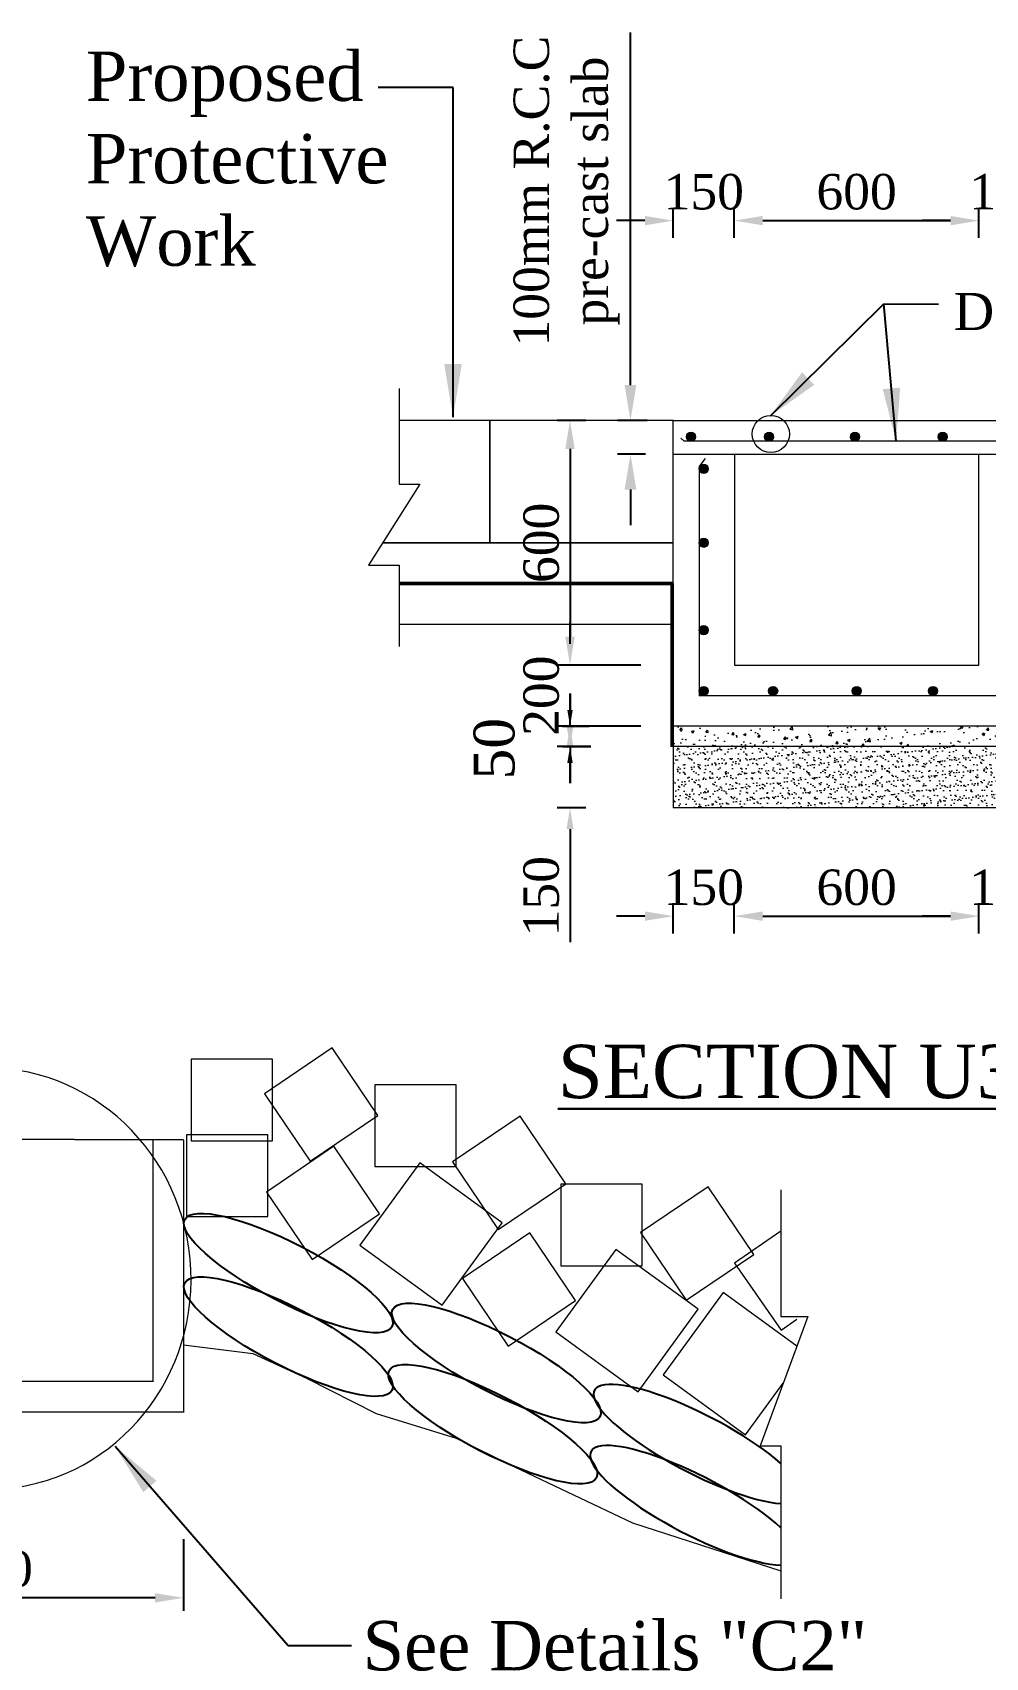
# Model space of a CAD drawing. Header units: metres. Extents: x -1354 to 3686, y -9962 to -7697.
# Drawn here: x 1533.23 to 1560.12, y -8998.75 to -8952.9 of the extents above; entities that cross this region are included whole.
import ezdxf

# ---------------------------------------------------------------- set-up
doc = ezdxf.new("R2010")
doc.units = ezdxf.units.M
doc.layers.add('Blocks', color=11, linetype='Continuous', lineweight=9)
doc.styles.get("Standard").update_dxf_attribs({"font": 'times.ttf'})
doc.dimstyles.get("Standard").update_dxf_attribs({"dimtxt": 0.5, "dimasz": 0.4075, "dimexe": 0.364, "dimexo": 0.219, "dimgap": 0.09, "dimtad": 0, "dimdec": 0, "dimlfac": 1000, "dimzin": 0, "dimdsep": 46, "dimtxsty": 'Standard', "dimcen": 0.09, "dimadec": 0, "dimazin": 0, "dimtfac": 1, "dimtdec": 0, "dimtofl": 0, "dimtmove": 0, "dimatfit": 3, "dimfxl": 1, "dimtolj": 1, "dimtzin": 0, "dimarcsym": 0})
pattern_1 = [(50, (1562.816, -9292.0952), (0.7332933, -0.0641548), [0.0766762, -0.8434387]), (355, (1562.816, -9292.0952), (-0.1418524, 0.769003), [0.061341, -0.674751]), (100.451, (1562.8771, -9292.10055), (0.5914436, 0.7048447), [0.0651647, -0.7168122]), (46.1842, (1562.816, -9291.8907), (1.0910931, -0.1692204), [0.1150144, -1.265158]), (96.6356, (1562.9069, -9291.9048), (0.955552, 0.995888), [0.097747, -1.0752184]), (351.184, (1562.816, -9291.8907), (0.9555535, 0.995886), [0.0920115, -1.0121265]), (21, (1562.91825, -9291.94185), (0.6102499, -0.4116187), [0.0766762, -0.8434387]), (326, (1562.91825, -9291.94185), (0.2487532, 0.7413566), [0.061341, -0.674751]), (71.4514, (1562.9691, -9291.97615), (0.8590014, 0.3297395), [0.0651647, -0.7168122]), (37.5, (1562.81602, -9292.0952), (0.01243163, 0.34033403), [0, -0.6665722, 0, -0.6849745, 0, -0.6773069]), (7.5, (1562.81602, -9292.0952), (0.26894914, 0.4032268), [0, -0.3905377, 0, -0.65123695, 0, -0.25814338]), (327.5, (1562.58804, -9292.0952), (0.54575215, -0.0230582), [0, -0.2555875, 0, -0.797433, 0, -1.05813225]), (317.5, (1562.4858, -9292.0952), (0.59621996, 0.1023416), [0, -0.33226375, 0, -0.5295773, 0, -0.75142725])]
pattern_2 = [(37.5, (1562.81602, -9292.0952), (-0.00920018, 0.28141261), [0, -0.221996, 0, -0.248285, 0, -0.23733125]), (7.5, (1562.81602, -9292.0952), (0.2584759, 0.41217443), [0, -0.119761, 0, -0.2000885, 0, -0.07667625]), (327.5, (1562.63638, -9292.0952), (0.45482061, 0.00082638), [0, -0.073025, 0, -0.26289, 0, -0.3432175]), (317.5, (1562.63638, -9292.0952), (0.43904496, 0.12818436), [0, -0.0365125, 0, -0.172339, 0, -0.1971675])]

# ---------------------------------------------------------------- blocks, each defined once
blk = doc.blocks.new('*D216')
at = {"layer": 'Blocks', "color": 0, "lineweight": -2, "ltscale": 0.5}
for p, q in [((1551.306, -8958.693), (1551.306, -8957.843)), ((1553.031, -8958.693), (1553.031, -8957.843)), ((1550.506, -8958.207), (1549.706, -8958.207)), ((1553.831, -8958.207), (1554.631, -8958.207))]:
    blk.add_line(p, q, dxfattribs=at)
at = {"layer": 'Blocks', "color": 0, "lineweight": -3, "ltscale": 0.5}
for points in [[(1550.506, -8958.073), (1550.506, -8958.34), (1551.306, -8958.207)], [(1553.831, -8958.073), (1553.831, -8958.34), (1553.031, -8958.207)]]:
    blk.add_solid(points, dxfattribs=at)
at = {"layer": 'Defpoints', "color": 0, "lineweight": -3, "ltscale": 0.5}
for p in [(1553.031, -8958.207), (1551.306, -8958.912), (1553.031, -8958.912)]:
    blk.add_point(p, dxfattribs=at)
at = {"layer": 'Blocks', "color": 0, "lineweight": 30, "ltscale": 0.5, "insert": (1552.169, -8957.398), "char_height": 1, "attachment_point": 5}
blk.add_mtext('\\A1;150', dxfattribs=at)
blk = doc.blocks.new('*D217')
at = {"layer": 'Blocks', "color": 0, "lineweight": -2, "ltscale": 0.5}
for p, q in [((1559.931, -8958.693), (1559.931, -8957.843)), ((1561.656, -8958.693), (1561.656, -8957.843)), ((1559.131, -8958.207), (1558.331, -8958.207)), ((1562.456, -8958.207), (1563.256, -8958.207))]:
    blk.add_line(p, q, dxfattribs=at)
at = {"layer": 'Blocks', "color": 0, "lineweight": -3, "ltscale": 0.5}
for points in [[(1559.131, -8958.073), (1559.131, -8958.34), (1559.931, -8958.207)], [(1562.456, -8958.073), (1562.456, -8958.34), (1561.656, -8958.207)]]:
    blk.add_solid(points, dxfattribs=at)
at = {"layer": 'Defpoints', "color": 0, "lineweight": -3, "ltscale": 0.5}
for p in [(1561.656, -8958.207), (1559.931, -8958.912), (1561.656, -8958.912)]:
    blk.add_point(p, dxfattribs=at)
at = {"layer": 'Blocks', "color": 0, "lineweight": 30, "ltscale": 0.5, "insert": (1560.794, -8957.398), "char_height": 1, "attachment_point": 5}
blk.add_mtext('\\A1;150', dxfattribs=at)
blk = doc.blocks.new('*D218')
at = {"layer": 'Blocks', "color": 0, "lineweight": -2, "ltscale": 0.5}
for p, q in [((1553.031, -8958.693), (1553.031, -8957.843)), ((1559.931, -8958.693), (1559.931, -8957.843)), ((1553.831, -8958.207), (1559.131, -8958.207))]:
    blk.add_line(p, q, dxfattribs=at)
at = {"layer": 'Blocks', "color": 0, "lineweight": -3, "ltscale": 0.5}
for points in [[(1553.831, -8958.073), (1553.831, -8958.34), (1553.031, -8958.207)], [(1559.131, -8958.073), (1559.131, -8958.34), (1559.931, -8958.207)]]:
    blk.add_solid(points, dxfattribs=at)
at = {"layer": 'Defpoints', "color": 0, "lineweight": -3, "ltscale": 0.5}
for p in [(1559.931, -8958.207), (1553.031, -8958.912), (1559.931, -8958.912)]:
    blk.add_point(p, dxfattribs=at)
at = {"layer": 'Blocks', "color": 0, "lineweight": 30, "ltscale": 0.5, "insert": (1556.481, -8957.398), "char_height": 1, "attachment_point": 5}
blk.add_mtext('\\A1;600', dxfattribs=at)
blk = doc.blocks.new('*D219')
at = {"layer": 'Blocks', "color": 0, "lineweight": -2, "ltscale": 0.5}
for p, q in [((1548.843, -8963.848), (1548.031, -8963.848)), ((1548.395, -8964.648), (1548.395, -8969.948)), ((1548.843, -8970.748), (1548.031, -8970.748))]:
    blk.add_line(p, q, dxfattribs=at)
at = {"layer": 'Blocks', "color": 0, "lineweight": -3, "ltscale": 0.5}
for points in [[(1548.261, -8964.648), (1548.528, -8964.648), (1548.395, -8963.848)], [(1548.261, -8969.948), (1548.528, -8969.948), (1548.395, -8970.748)]]:
    blk.add_solid(points, dxfattribs=at)
at = {"layer": 'Defpoints', "color": 0, "lineweight": -3, "ltscale": 0.5}
for p in [(1549.062, -8963.848), (1548.395, -8970.748), (1549.062, -8970.748)]:
    blk.add_point(p, dxfattribs=at)
at = {"layer": 'Blocks', "color": 0, "lineweight": 30, "ltscale": 0.5, "insert": (1547.586, -8967.298), "char_height": 1, "attachment_point": 5, "rotation": 90}
blk.add_mtext('\\A1;600', dxfattribs=at)
blk = doc.blocks.new('*D220')
at = {"layer": 'Blocks', "color": 0, "lineweight": -2, "ltscale": 0.5}
for p, q in [((1548.395, -8970.148), (1548.395, -8969.548)), ((1550.393, -8970.748), (1548.031, -8970.748)), ((1550.393, -8972.473), (1548.031, -8972.473)), ((1548.395, -8973.073), (1548.395, -8973.673))]:
    blk.add_line(p, q, dxfattribs=at)
at = {"layer": 'Blocks', "color": 0, "lineweight": -3, "ltscale": 0.5}
for points in [[(1548.295, -8970.148), (1548.495, -8970.148), (1548.395, -8970.748)], [(1548.295, -8973.073), (1548.495, -8973.073), (1548.395, -8972.473)]]:
    blk.add_solid(points, dxfattribs=at)
at = {"layer": 'Defpoints', "color": 0, "lineweight": -3, "ltscale": 0.5}
for p in [(1550.612, -8970.748), (1548.395, -8972.473), (1550.612, -8972.473)]:
    blk.add_point(p, dxfattribs=at)
at = {"layer": 'Blocks', "color": 0, "lineweight": 30, "ltscale": 0.5, "insert": (1547.586, -8971.611), "char_height": 1, "attachment_point": 5, "rotation": 90}
blk.add_mtext('\\A1;200', dxfattribs=at)
blk = doc.blocks.new('*D221')
at = {"layer": 'Blocks', "color": 0, "lineweight": -2, "ltscale": 0.5}
for p, q in [((1551.306, -8978.318), (1551.306, -8977.468)), ((1553.031, -8978.318), (1553.031, -8977.468)), ((1550.506, -8977.832), (1549.706, -8977.832)), ((1553.831, -8977.832), (1554.631, -8977.832))]:
    blk.add_line(p, q, dxfattribs=at)
at = {"layer": 'Blocks', "color": 0, "lineweight": -3, "ltscale": 0.5}
for points in [[(1550.506, -8977.698), (1550.506, -8977.965), (1551.306, -8977.832)], [(1553.831, -8977.698), (1553.831, -8977.965), (1553.031, -8977.832)]]:
    blk.add_solid(points, dxfattribs=at)
at = {"layer": 'Defpoints', "color": 0, "lineweight": -3, "ltscale": 0.5}
for p in [(1553.031, -8977.832), (1551.306, -8978.537), (1553.031, -8978.537)]:
    blk.add_point(p, dxfattribs=at)
at = {"layer": 'Blocks', "color": 0, "lineweight": 30, "ltscale": 0.5, "insert": (1552.169, -8977.023), "char_height": 1, "attachment_point": 5}
blk.add_mtext('\\A1;150', dxfattribs=at)
blk = doc.blocks.new('*D222')
at = {"layer": 'Blocks', "color": 0, "lineweight": -2, "ltscale": 0.5}
for p, q in [((1559.931, -8978.318), (1559.931, -8977.468)), ((1561.656, -8978.318), (1561.656, -8977.468)), ((1559.131, -8977.832), (1558.331, -8977.832)), ((1562.456, -8977.832), (1563.256, -8977.832))]:
    blk.add_line(p, q, dxfattribs=at)
at = {"layer": 'Blocks', "color": 0, "lineweight": -3, "ltscale": 0.5}
for points in [[(1559.131, -8977.698), (1559.131, -8977.965), (1559.931, -8977.832)], [(1562.456, -8977.698), (1562.456, -8977.965), (1561.656, -8977.832)]]:
    blk.add_solid(points, dxfattribs=at)
at = {"layer": 'Defpoints', "color": 0, "lineweight": -3, "ltscale": 0.5}
for p in [(1561.656, -8977.832), (1559.931, -8978.537), (1561.656, -8978.537)]:
    blk.add_point(p, dxfattribs=at)
at = {"layer": 'Blocks', "color": 0, "lineweight": 30, "ltscale": 0.5, "insert": (1560.794, -8977.023), "char_height": 1, "attachment_point": 5}
blk.add_mtext('\\A1;150', dxfattribs=at)
blk = doc.blocks.new('*D223')
at = {"layer": 'Blocks', "color": 0, "lineweight": -2, "ltscale": 0.5}
for p, q in [((1553.031, -8978.318), (1553.031, -8977.468)), ((1559.931, -8978.318), (1559.931, -8977.468)), ((1553.831, -8977.832), (1559.131, -8977.832))]:
    blk.add_line(p, q, dxfattribs=at)
at = {"layer": 'Blocks', "color": 0, "lineweight": -3, "ltscale": 0.5}
for points in [[(1553.831, -8977.698), (1553.831, -8977.965), (1553.031, -8977.832)], [(1559.131, -8977.698), (1559.131, -8977.965), (1559.931, -8977.832)]]:
    blk.add_solid(points, dxfattribs=at)
at = {"layer": 'Defpoints', "color": 0, "lineweight": -3, "ltscale": 0.5}
for p in [(1559.931, -8977.832), (1553.031, -8978.537), (1559.931, -8978.537)]:
    blk.add_point(p, dxfattribs=at)
at = {"layer": 'Blocks', "color": 0, "lineweight": 30, "ltscale": 0.5, "insert": (1556.481, -8977.023), "char_height": 1, "attachment_point": 5}
blk.add_mtext('\\A1;600', dxfattribs=at)
blk = doc.blocks.new('*D224')
at = {"layer": 'Blocks', "color": 0, "lineweight": -2, "ltscale": 0.5}
for p, q in [((1548.395, -8972.448), (1548.395, -8971.848)), ((1548.843, -8973.048), (1548.031, -8973.048)), ((1548.843, -8974.773), (1548.031, -8974.773)), ((1548.395, -8975.373), (1548.395, -8978.562))]:
    blk.add_line(p, q, dxfattribs=at)
at = {"layer": 'Blocks', "color": 0, "lineweight": -3, "ltscale": 0.5}
for points in [[(1548.295, -8972.448), (1548.495, -8972.448), (1548.395, -8973.048)], [(1548.295, -8975.373), (1548.495, -8975.373), (1548.395, -8974.773)]]:
    blk.add_solid(points, dxfattribs=at)
at = {"layer": 'Defpoints', "color": 0, "lineweight": -3, "ltscale": 0.5}
for p in [(1549.062, -8973.048), (1548.395, -8974.773), (1549.062, -8974.773)]:
    blk.add_point(p, dxfattribs=at)
at = {"layer": 'Blocks', "color": 0, "lineweight": 30, "ltscale": 0.5, "insert": (1547.586, -8977.268), "char_height": 1, "attachment_point": 5, "rotation": 90}
blk.add_mtext('\\A1;150', dxfattribs=at)
blk = doc.blocks.new('*D225')
at = {"layer": 'Blocks', "color": 0, "lineweight": -2, "ltscale": 0.5}
for p, q in [((1550.1, -8962.848), (1550.1, -8952.898)), ((1550.57, -8963.848), (1549.736, -8963.848)), ((1550.522, -8964.797), (1549.736, -8964.797)), ((1550.1, -8965.797), (1550.1, -8966.797))]:
    blk.add_line(p, q, dxfattribs=at)
at = {"layer": 'Blocks', "color": 0, "lineweight": -3, "ltscale": 0.5}
for points in [[(1549.934, -8962.848), (1550.267, -8962.848), (1550.1, -8963.848)], [(1549.934, -8965.797), (1550.267, -8965.797), (1550.1, -8964.797)]]:
    blk.add_solid(points, dxfattribs=at)
at = {"layer": 'Defpoints', "color": 0, "lineweight": -3, "ltscale": 0.5}
for p in [(1550.1, -8963.848), (1550.789, -8963.848), (1550.741, -8964.797)]:
    blk.add_point(p, dxfattribs=at)
at = {"layer": 'Blocks', "color": 0, "lineweight": 30, "ltscale": 0.5, "insert": (1548.296, -8957.373), "char_height": 1, "attachment_point": 5, "rotation": 90}
blk.add_mtext('\\A1;100mm R.C.C \\Ppre-cast slab', dxfattribs=at)
blk = doc.blocks.new('*D239')
at = {"layer": 'Blocks', "color": 0, "lineweight": -2, "ltscale": 0.5}
for p, q in [((1537.488, -8995.412), (1537.488, -8997.43)), ((1528.878, -8995.823), (1528.878, -8997.43)), ((1536.688, -8997.066), (1529.678, -8997.066))]:
    blk.add_line(p, q, dxfattribs=at)
at = {"layer": 'Blocks', "color": 0, "lineweight": -3, "ltscale": 0.5}
for points in [[(1529.678, -8996.933), (1529.678, -8997.199), (1528.878, -8997.066)], [(1536.688, -8996.933), (1536.688, -8997.199), (1537.488, -8997.066)]]:
    blk.add_solid(points, dxfattribs=at)
at = {"layer": 'Defpoints', "color": 0, "lineweight": -3, "ltscale": 0.5}
for p in [(1537.488, -8995.193), (1528.878, -8995.604), (1528.878, -8997.066)]:
    blk.add_point(p, dxfattribs=at)
at = {"layer": 'Blocks', "color": 0, "lineweight": 30, "ltscale": 0.5, "insert": (1531.727, -8996.257), "char_height": 1, "attachment_point": 5}
blk.add_mtext('\\A1;1550', dxfattribs=at)
blk = doc.blocks.new('*D343')
at = {"layer": 'Blocks', "color": 0, "lineweight": -2, "ltscale": 0.5}
for p, q in [((1551.306, -8958.693), (1551.306, -8957.843)), ((1553.031, -8958.693), (1553.031, -8957.843)), ((1550.506, -8958.207), (1549.706, -8958.207)), ((1553.831, -8958.207), (1554.631, -8958.207))]:
    blk.add_line(p, q, dxfattribs=at)
at = {"layer": 'Blocks', "color": 0, "lineweight": -3, "ltscale": 0.5}
for points in [[(1550.506, -8958.073), (1550.506, -8958.34), (1551.306, -8958.207)], [(1553.831, -8958.073), (1553.831, -8958.34), (1553.031, -8958.207)]]:
    blk.add_solid(points, dxfattribs=at)
at = {"layer": 'Defpoints', "color": 0, "lineweight": -3, "ltscale": 0.5}
for p in [(1553.031, -8958.207), (1551.306, -8958.912), (1553.031, -8958.912)]:
    blk.add_point(p, dxfattribs=at)
at = {"layer": 'Blocks', "color": 0, "lineweight": 30, "ltscale": 0.5, "insert": (1552.169, -8957.398), "char_height": 1, "attachment_point": 5}
blk.add_mtext('\\A1;150', dxfattribs=at)
blk = doc.blocks.new('*D344')
at = {"layer": 'Blocks', "color": 0, "lineweight": -2, "ltscale": 0.5}
for p, q in [((1559.931, -8958.693), (1559.931, -8957.843)), ((1561.656, -8958.693), (1561.656, -8957.843)), ((1559.131, -8958.207), (1558.331, -8958.207)), ((1562.456, -8958.207), (1563.256, -8958.207))]:
    blk.add_line(p, q, dxfattribs=at)
at = {"layer": 'Blocks', "color": 0, "lineweight": -3, "ltscale": 0.5}
for points in [[(1559.131, -8958.073), (1559.131, -8958.34), (1559.931, -8958.207)], [(1562.456, -8958.073), (1562.456, -8958.34), (1561.656, -8958.207)]]:
    blk.add_solid(points, dxfattribs=at)
at = {"layer": 'Defpoints', "color": 0, "lineweight": -3, "ltscale": 0.5}
for p in [(1561.656, -8958.207), (1559.931, -8958.912), (1561.656, -8958.912)]:
    blk.add_point(p, dxfattribs=at)
at = {"layer": 'Blocks', "color": 0, "lineweight": 30, "ltscale": 0.5, "insert": (1560.794, -8957.398), "char_height": 1, "attachment_point": 5}
blk.add_mtext('\\A1;150', dxfattribs=at)
blk = doc.blocks.new('*D345')
at = {"layer": 'Blocks', "color": 0, "lineweight": -2, "ltscale": 0.5}
for p, q in [((1553.031, -8958.693), (1553.031, -8957.843)), ((1559.931, -8958.693), (1559.931, -8957.843)), ((1553.831, -8958.207), (1559.131, -8958.207))]:
    blk.add_line(p, q, dxfattribs=at)
at = {"layer": 'Blocks', "color": 0, "lineweight": -3, "ltscale": 0.5}
for points in [[(1553.831, -8958.073), (1553.831, -8958.34), (1553.031, -8958.207)], [(1559.131, -8958.073), (1559.131, -8958.34), (1559.931, -8958.207)]]:
    blk.add_solid(points, dxfattribs=at)
at = {"layer": 'Defpoints', "color": 0, "lineweight": -3, "ltscale": 0.5}
for p in [(1559.931, -8958.207), (1553.031, -8958.912), (1559.931, -8958.912)]:
    blk.add_point(p, dxfattribs=at)
at = {"layer": 'Blocks', "color": 0, "lineweight": 30, "ltscale": 0.5, "insert": (1556.481, -8957.398), "char_height": 1, "attachment_point": 5}
blk.add_mtext('\\A1;600', dxfattribs=at)
blk = doc.blocks.new('*D346')
at = {"layer": 'Blocks', "color": 0, "lineweight": -2, "ltscale": 0.5}
for p, q in [((1548.843, -8963.848), (1548.031, -8963.848)), ((1548.395, -8964.648), (1548.395, -8969.948)), ((1548.843, -8970.748), (1548.031, -8970.748))]:
    blk.add_line(p, q, dxfattribs=at)
at = {"layer": 'Blocks', "color": 0, "lineweight": -3, "ltscale": 0.5}
for points in [[(1548.261, -8964.648), (1548.528, -8964.648), (1548.395, -8963.848)], [(1548.261, -8969.948), (1548.528, -8969.948), (1548.395, -8970.748)]]:
    blk.add_solid(points, dxfattribs=at)
at = {"layer": 'Defpoints', "color": 0, "lineweight": -3, "ltscale": 0.5}
for p in [(1549.062, -8963.848), (1548.395, -8970.748), (1549.062, -8970.748)]:
    blk.add_point(p, dxfattribs=at)
at = {"layer": 'Blocks', "color": 0, "lineweight": 30, "ltscale": 0.5, "insert": (1547.586, -8967.298), "char_height": 1, "attachment_point": 5, "rotation": 90}
blk.add_mtext('\\A1;600', dxfattribs=at)
blk = doc.blocks.new('*D347')
at = {"layer": 'Blocks', "color": 0, "lineweight": -2, "ltscale": 0.5}
for p, q in [((1548.395, -8970.148), (1548.395, -8969.548)), ((1550.393, -8970.748), (1548.031, -8970.748)), ((1550.393, -8972.473), (1548.031, -8972.473)), ((1548.395, -8973.073), (1548.395, -8973.673))]:
    blk.add_line(p, q, dxfattribs=at)
at = {"layer": 'Blocks', "color": 0, "lineweight": -3, "ltscale": 0.5}
for points in [[(1548.295, -8970.148), (1548.495, -8970.148), (1548.395, -8970.748)], [(1548.295, -8973.073), (1548.495, -8973.073), (1548.395, -8972.473)]]:
    blk.add_solid(points, dxfattribs=at)
at = {"layer": 'Defpoints', "color": 0, "lineweight": -3, "ltscale": 0.5}
for p in [(1550.612, -8970.748), (1548.395, -8972.473), (1550.612, -8972.473)]:
    blk.add_point(p, dxfattribs=at)
at = {"layer": 'Blocks', "color": 0, "lineweight": 30, "ltscale": 0.5, "insert": (1547.586, -8971.611), "char_height": 1, "attachment_point": 5, "rotation": 90}
blk.add_mtext('\\A1;200', dxfattribs=at)
blk = doc.blocks.new('*D348')
at = {"layer": 'Blocks', "color": 0, "lineweight": -2, "ltscale": 0.5}
for p, q in [((1551.306, -8978.318), (1551.306, -8977.468)), ((1553.031, -8978.318), (1553.031, -8977.468)), ((1550.506, -8977.832), (1549.706, -8977.832)), ((1553.831, -8977.832), (1554.631, -8977.832))]:
    blk.add_line(p, q, dxfattribs=at)
at = {"layer": 'Blocks', "color": 0, "lineweight": -3, "ltscale": 0.5}
for points in [[(1550.506, -8977.698), (1550.506, -8977.965), (1551.306, -8977.832)], [(1553.831, -8977.698), (1553.831, -8977.965), (1553.031, -8977.832)]]:
    blk.add_solid(points, dxfattribs=at)
at = {"layer": 'Defpoints', "color": 0, "lineweight": -3, "ltscale": 0.5}
for p in [(1553.031, -8977.832), (1551.306, -8978.537), (1553.031, -8978.537)]:
    blk.add_point(p, dxfattribs=at)
at = {"layer": 'Blocks', "color": 0, "lineweight": 30, "ltscale": 0.5, "insert": (1552.169, -8977.023), "char_height": 1, "attachment_point": 5}
blk.add_mtext('\\A1;150', dxfattribs=at)
blk = doc.blocks.new('*D349')
at = {"layer": 'Blocks', "color": 0, "lineweight": -2, "ltscale": 0.5}
for p, q in [((1559.931, -8978.318), (1559.931, -8977.468)), ((1561.656, -8978.318), (1561.656, -8977.468)), ((1559.131, -8977.832), (1558.331, -8977.832)), ((1562.456, -8977.832), (1563.256, -8977.832))]:
    blk.add_line(p, q, dxfattribs=at)
at = {"layer": 'Blocks', "color": 0, "lineweight": -3, "ltscale": 0.5}
for points in [[(1559.131, -8977.698), (1559.131, -8977.965), (1559.931, -8977.832)], [(1562.456, -8977.698), (1562.456, -8977.965), (1561.656, -8977.832)]]:
    blk.add_solid(points, dxfattribs=at)
at = {"layer": 'Defpoints', "color": 0, "lineweight": -3, "ltscale": 0.5}
for p in [(1561.656, -8977.832), (1559.931, -8978.537), (1561.656, -8978.537)]:
    blk.add_point(p, dxfattribs=at)
at = {"layer": 'Blocks', "color": 0, "lineweight": 30, "ltscale": 0.5, "insert": (1560.794, -8977.023), "char_height": 1, "attachment_point": 5}
blk.add_mtext('\\A1;150', dxfattribs=at)
blk = doc.blocks.new('*D350')
at = {"layer": 'Blocks', "color": 0, "lineweight": -2, "ltscale": 0.5}
for p, q in [((1553.031, -8978.318), (1553.031, -8977.468)), ((1559.931, -8978.318), (1559.931, -8977.468)), ((1553.831, -8977.832), (1559.131, -8977.832))]:
    blk.add_line(p, q, dxfattribs=at)
at = {"layer": 'Blocks', "color": 0, "lineweight": -3, "ltscale": 0.5}
for points in [[(1553.831, -8977.698), (1553.831, -8977.965), (1553.031, -8977.832)], [(1559.131, -8977.698), (1559.131, -8977.965), (1559.931, -8977.832)]]:
    blk.add_solid(points, dxfattribs=at)
at = {"layer": 'Defpoints', "color": 0, "lineweight": -3, "ltscale": 0.5}
for p in [(1559.931, -8977.832), (1553.031, -8978.537), (1559.931, -8978.537)]:
    blk.add_point(p, dxfattribs=at)
at = {"layer": 'Blocks', "color": 0, "lineweight": 30, "ltscale": 0.5, "insert": (1556.481, -8977.023), "char_height": 1, "attachment_point": 5}
blk.add_mtext('\\A1;600', dxfattribs=at)
blk = doc.blocks.new('*D351')
at = {"layer": 'Blocks', "color": 0, "lineweight": -2, "ltscale": 0.5}
for p, q in [((1548.395, -8972.448), (1548.395, -8971.848)), ((1548.843, -8973.048), (1548.031, -8973.048)), ((1548.843, -8974.773), (1548.031, -8974.773)), ((1548.395, -8975.373), (1548.395, -8978.562))]:
    blk.add_line(p, q, dxfattribs=at)
at = {"layer": 'Blocks', "color": 0, "lineweight": -3, "ltscale": 0.5}
for points in [[(1548.295, -8972.448), (1548.495, -8972.448), (1548.395, -8973.048)], [(1548.295, -8975.373), (1548.495, -8975.373), (1548.395, -8974.773)]]:
    blk.add_solid(points, dxfattribs=at)
at = {"layer": 'Defpoints', "color": 0, "lineweight": -3, "ltscale": 0.5}
for p in [(1549.062, -8973.048), (1548.395, -8974.773), (1549.062, -8974.773)]:
    blk.add_point(p, dxfattribs=at)
at = {"layer": 'Blocks', "color": 0, "lineweight": 30, "ltscale": 0.5, "insert": (1547.586, -8977.268), "char_height": 1, "attachment_point": 5, "rotation": 90}
blk.add_mtext('\\A1;150', dxfattribs=at)
blk = doc.blocks.new('*D352')
at = {"layer": 'Blocks', "color": 0, "lineweight": -2, "ltscale": 0.5}
for p, q in [((1550.1, -8962.848), (1550.1, -8952.898)), ((1550.57, -8963.848), (1549.736, -8963.848)), ((1550.522, -8964.797), (1549.736, -8964.797)), ((1550.1, -8965.797), (1550.1, -8966.797))]:
    blk.add_line(p, q, dxfattribs=at)
at = {"layer": 'Blocks', "color": 0, "lineweight": -3, "ltscale": 0.5}
for points in [[(1549.934, -8962.848), (1550.267, -8962.848), (1550.1, -8963.848)], [(1549.934, -8965.797), (1550.267, -8965.797), (1550.1, -8964.797)]]:
    blk.add_solid(points, dxfattribs=at)
at = {"layer": 'Defpoints', "color": 0, "lineweight": -3, "ltscale": 0.5}
for p in [(1550.1, -8963.848), (1550.789, -8963.848), (1550.741, -8964.797)]:
    blk.add_point(p, dxfattribs=at)
at = {"layer": 'Blocks', "color": 0, "lineweight": 30, "ltscale": 0.5, "insert": (1548.296, -8957.373), "char_height": 1, "attachment_point": 5, "rotation": 90}
blk.add_mtext('\\A1;100mm R.C.C \\Ppre-cast slab', dxfattribs=at)
blk = doc.blocks.new('*D366')
at = {"layer": 'Blocks', "color": 0, "lineweight": -2, "ltscale": 0.5}
for p, q in [((1537.488, -8995.412), (1537.488, -8997.43)), ((1528.878, -8995.823), (1528.878, -8997.43)), ((1536.688, -8997.066), (1529.678, -8997.066))]:
    blk.add_line(p, q, dxfattribs=at)
at = {"layer": 'Blocks', "color": 0, "lineweight": -3, "ltscale": 0.5}
for points in [[(1529.678, -8996.933), (1529.678, -8997.199), (1528.878, -8997.066)], [(1536.688, -8996.933), (1536.688, -8997.199), (1537.488, -8997.066)]]:
    blk.add_solid(points, dxfattribs=at)
at = {"layer": 'Defpoints', "color": 0, "lineweight": -3, "ltscale": 0.5}
for p in [(1537.488, -8995.193), (1528.878, -8995.604), (1528.878, -8997.066)]:
    blk.add_point(p, dxfattribs=at)
at = {"layer": 'Blocks', "color": 0, "lineweight": 30, "ltscale": 0.5, "insert": (1531.727, -8996.257), "char_height": 1, "attachment_point": 5}
blk.add_mtext('\\A1;1550', dxfattribs=at)

msp = doc.modelspace()

# ---------------------------------------------------------------- hatches: boundary and pattern name
at = {"layer": 'Blocks', "lineweight": 13, "ltscale": 0.05}
for points in [[(1551.937301, -8964.305016, 1), (1551.680124, -8964.305016, 1)], [(1551.937301, -8964.305016, 1), (1551.680124, -8964.305016, 1)], [(1554.140923, -8964.305016, 1), (1553.883746, -8964.305016, 1)], [(1554.140923, -8964.305016, 1), (1553.883746, -8964.305016, 1)], [(1556.562232, -8964.305016, 1), (1556.305055, -8964.305016, 1)], [(1556.562232, -8964.305016, 1), (1556.305055, -8964.305016, 1)], [(1559.039143, -8964.305016, 1), (1558.781966, -8964.305016, 1)], [(1559.039143, -8964.305016, 1), (1558.781966, -8964.305016, 1)], [(1552.297415, -8965.209145, 1), (1552.040238, -8965.209145, 1)], [(1552.297415, -8965.209145, 1), (1552.040238, -8965.209145, 1)], [(1552.040238, -8967.296554, 1), (1552.297415, -8967.296554, 1)], [(1552.040238, -8967.296554, 1), (1552.297415, -8967.296554, 1)], [(1552.297415, -8969.762694, 1), (1552.040238, -8969.762694, 1)], [(1552.297415, -8969.762694, 1), (1552.040238, -8969.762694, 1)], [(1552.297415, -8971.476072, 1), (1552.040238, -8971.476072, 1)], [(1552.297415, -8971.476072, 1), (1552.040238, -8971.476072, 1)], [(1554.254151, -8971.476072, 1), (1553.996973, -8971.476072, 1)], [(1554.254151, -8971.476072, 1), (1553.996973, -8971.476072, 1)], [(1556.611415, -8971.476072, 1), (1556.354237, -8971.476072, 1)], [(1556.611415, -8971.476072, 1), (1556.354237, -8971.476072, 1)], [(1558.767004, -8971.476072, 1), (1558.509826, -8971.476072, 1)], [(1558.767004, -8971.476072, 1), (1558.509826, -8971.476072, 1)]]:
    msp.add_hatch(color=0, dxfattribs=at).paths.add_polyline_path(points)
at = {"layer": 'Blocks', "lineweight": 5, "ltscale": 0.05}
h = msp.add_hatch(dxfattribs=at)
h.set_pattern_fill('AR-CONC', color=0, scale=0.004025, style=0)
h.set_pattern_definition(pattern_1)
h.paths.add_polyline_path([(1551.306327, -8973.048068), (1561.656327, -8973.048068), (1561.656327, -8972.473068), (1551.306327, -8972.473068)])
h = msp.add_hatch(dxfattribs=at)
h.set_pattern_fill('AR-CONC', color=0, scale=0.004025, style=0)
h.set_pattern_definition(pattern_1)
h.paths.add_polyline_path([(1551.306327, -8973.048068), (1561.656327, -8973.048068), (1561.656327, -8972.473068), (1551.306327, -8972.473068)])
h = msp.add_hatch(dxfattribs=at)
h.set_pattern_fill('AR-SAND', color=0, scale=0.00575, style=0)
h.set_pattern_definition(pattern_2)
h.paths.add_polyline_path([(1551.306327, -8974.773068), (1561.656327, -8974.773068), (1561.656327, -8973.048068), (1551.306327, -8973.048068)])
h = msp.add_hatch(dxfattribs=at)
h.set_pattern_fill('AR-SAND', color=0, scale=0.00575, style=0)
h.set_pattern_definition(pattern_2)
h.paths.add_polyline_path([(1551.306327, -8974.773068), (1561.656327, -8974.773068), (1561.656327, -8973.048068), (1551.306327, -8973.048068)])

# ---------------------------------------------------------------- linework, layer by layer
at = {"color": 0, "linetype": 'Continuous', "lineweight": -3, "ltscale": 0.5}
for centre in [(1540.44835, -8987.903443), (1540.44835, -8987.903443), (1540.44835, -8989.696589), (1540.44835, -8989.696589), (1546.317006, -8990.439839), (1546.317006, -8990.439839), (1546.217284, -8992.166583), (1546.217284, -8992.166583)]:
    msp.add_ellipse(centre, major_axis=(2.923175, -1.515475), ratio=0.252503121, dxfattribs=at)
for centre, start_param, end_param in [((1552.00907, -8992.727342), 0.787717155, 5.75580055), ((1552.00907, -8992.727342), 0.787717155, 5.75580055), ((1551.909349, -8994.454087), 0.730199393, 5.813318312), ((1551.909349, -8994.454087), 0.730199393, 5.813318312)]:
    msp.add_ellipse(centre, major_axis=(2.923175, -1.515475), ratio=0.252503121, start_param=start_param, end_param=end_param, dxfattribs=at)
at = {"layer": 'Blocks', "color": 0, "lineweight": 13, "ltscale": 0.05}
for p, q in [((1551.306327, -8963.848068), (1543.574222, -8963.848068)), ((1551.306327, -8963.848068), (1543.574222, -8963.848068)), ((1551.306327, -8972.473068), (1551.306327, -8963.848068)), ((1551.306327, -8963.848068), (1553.031327, -8963.848068)), ((1551.306327, -8963.848068), (1561.656327, -8963.848068)), ((1551.306327, -8972.473068), (1551.306327, -8963.848068)), ((1551.306327, -8963.848068), (1553.031327, -8963.848068)), ((1551.306327, -8963.848068), (1561.656327, -8963.848068)), ((1559.931327, -8963.848068), (1561.656327, -8963.848068)), ((1559.931327, -8963.848068), (1561.656327, -8963.848068)), ((1551.617602, -8964.433605), (1551.519337, -8964.347573)), ((1551.617602, -8964.433605), (1551.519337, -8964.347573)), ((1551.306327, -8964.796908), (1561.656327, -8964.796908)), ((1551.306327, -8964.796908), (1561.656327, -8964.796908)), ((1552.040238, -8965.156503), (1552.212963, -8964.922915)), ((1552.040238, -8965.156503), (1552.212963, -8964.922915)), ((1553.031327, -8964.796908), (1553.031327, -8970.748068)), ((1553.031327, -8964.796908), (1553.031327, -8970.748068)), ((1559.931327, -8970.748068), (1559.931327, -8964.796908)), ((1559.931327, -8970.748068), (1559.931327, -8964.796908)), ((1551.306327, -8967.298068), (1543.109287, -8967.298068)), ((1551.306327, -8967.298068), (1543.109287, -8967.298068)), ((1551.306327, -8969.598068), (1543.574222, -8969.598068)), ((1551.306327, -8969.598068), (1543.574222, -8969.598068)), ((1553.031327, -8970.748068), (1559.931327, -8970.748068)), ((1553.031327, -8970.748068), (1559.931327, -8970.748068)), ((1561.656327, -8972.473068), (1551.306327, -8972.473068)), ((1551.306327, -8972.473068), (1551.306327, -8973.048068)), ((1561.656327, -8972.473068), (1551.306327, -8972.473068)), ((1551.306327, -8972.473068), (1551.306327, -8973.048068)), ((1561.656327, -8973.048068), (1551.306327, -8973.048068)), ((1551.306327, -8973.048068), (1551.306327, -8974.773068)), ((1561.656327, -8973.048068), (1551.306327, -8973.048068)), ((1551.306327, -8973.048068), (1551.306327, -8974.773068)), ((1561.656327, -8974.773068), (1551.306327, -8974.773068)), ((1561.656327, -8974.773068), (1551.306327, -8974.773068)), ((1534.415161, -8984.133658), (1529.725752, -8984.133658)), ((1534.415161, -8984.133658), (1529.725752, -8984.133658)), ((1534.415161, -8984.133658), (1537.488252, -8984.133658)), ((1534.415161, -8984.133658), (1537.488252, -8984.133658)), ((1536.625752, -8984.133658), (1536.625752, -8990.971504)), ((1536.625752, -8984.133658), (1536.625752, -8990.971504)), ((1537.488252, -8984.15074), (1537.488252, -8991.834004)), ((1537.488252, -8984.15074), (1537.488252, -8991.834004)), ((1529.725752, -8990.954422), (1536.625752, -8990.954422)), ((1529.725752, -8990.954422), (1536.625752, -8990.954422)), ((1528.863252, -8991.816922), (1537.488252, -8991.816922)), ((1528.863252, -8991.816922), (1537.488252, -8991.816922))]:
    msp.add_line(p, q, dxfattribs=at)
at = {"layer": 'Blocks', "color": 0, "lineweight": 20, "ltscale": 0.05}
for p, q in [((1561.249684, -8964.433605), (1551.617602, -8964.433605)), ((1561.249684, -8964.433605), (1551.617602, -8964.433605)), ((1552.040238, -8965.156503), (1552.040238, -8971.610568)), ((1552.040238, -8965.156503), (1552.040238, -8971.610568)), ((1560.922415, -8971.610568), (1552.040238, -8971.610568)), ((1560.922415, -8971.610568), (1552.040238, -8971.610568))]:
    msp.add_line(p, q, dxfattribs=at)
at = {"layer": 'Blocks', "color": 0, "lineweight": 50, "ltscale": 0.05}
for q in [(1543.574222, -8968.448068), (1543.574222, -8968.448068), (1551.280144, -8973.05518), (1551.280144, -8973.05518)]:
    msp.add_line((1551.280144, -8968.448068), q, dxfattribs=at)
at = {"layer": 'Blocks', "color": 0, "lineweight": 30, "ltscale": 0.5}
for p, q in [((1548.394678, -8972.013068), (1548.394678, -8971.553068)), ((1548.394678, -8972.013068), (1548.394678, -8971.553068)), ((1548.936001, -8972.473068), (1548.185378, -8972.473068)), ((1548.936001, -8972.473068), (1548.185378, -8972.473068)), ((1548.985252, -8973.048068), (1548.185378, -8973.048068)), ((1548.985252, -8973.048068), (1548.185378, -8973.048068)), ((1548.394678, -8973.508068), (1548.394678, -8974.080392)), ((1548.394678, -8973.508068), (1548.394678, -8974.080392))]:
    msp.add_line(p, q, dxfattribs=at)
at = {"layer": 'Blocks', "color": 0, "lineweight": 13, "ltscale": 0.05}
for points in [[(1543.574222, -8962.939781), (1543.574222, -8965.644296), (1544.160928, -8965.644296), (1542.708982, -8967.927573), (1543.574222, -8967.927573), (1543.574222, -8970.224466)], [(1543.574222, -8962.939781), (1543.574222, -8965.644296), (1544.160928, -8965.644296), (1542.708982, -8967.927573), (1543.574222, -8967.927573), (1543.574222, -8970.224466)], [(1543.109287, -8967.298068), (1546.131327, -8967.298068), (1546.131327, -8963.848068), (1543.574222, -8963.848068)], [(1543.109287, -8967.298068), (1546.131327, -8967.298068), (1546.131327, -8963.848068), (1543.574222, -8963.848068)], [(1554.342478, -8985.551352), (1554.342478, -8989.128875), (1555.109661, -8989.128875), (1553.755806, -8992.777008), (1554.342478, -8992.777008), (1554.342478, -8997.097689)], [(1554.342478, -8985.551352), (1554.342478, -8989.128875), (1555.109661, -8989.128875), (1553.755806, -8992.777008), (1554.342478, -8992.777008), (1554.342478, -8997.097689)], [(1554.342478, -8986.716395), (1553.039982, -8987.62461), (1554.35551, -8989.511244), (1554.794362, -8989.205237)], [(1554.342478, -8986.716395), (1553.039982, -8987.62461), (1554.35551, -8989.511244), (1554.794362, -8989.205237)], [(1554.792509, -8989.965688), (1552.71145, -8988.449921), (1551.018799, -8990.773831), (1553.342709, -8992.466482), (1554.406408, -8991.006086)], [(1554.792509, -8989.965688), (1552.71145, -8988.449921), (1551.018799, -8990.773831), (1553.342709, -8992.466482), (1554.406408, -8991.006086)], [(1537.488252, -8989.92363), (1539.4466, -8990.167208), (1540.955924, -8990.867157), (1542.923522, -8991.863228), (1545.183233, -8992.56058), (1546.830408, -8993.367076), (1550.156999, -8994.947829), (1554.342478, -8996.302585)], [(1537.488252, -8989.92363), (1539.4466, -8990.167208), (1540.955924, -8990.867157), (1542.923522, -8991.863228), (1545.183233, -8992.56058), (1546.830408, -8993.367076), (1550.156999, -8994.947829), (1554.342478, -8996.302585)]]:
    msp.add_lwpolyline(points, dxfattribs=at)
for points in [[(1546.131327, -8967.298068), (1551.306327, -8967.298068), (1551.306327, -8963.848068), (1546.131327, -8963.848068)], [(1546.131327, -8967.298068), (1551.306327, -8967.298068), (1551.306327, -8963.848068), (1546.131327, -8963.848068)], [(1541.062774, -8984.745228), (1542.967694, -8983.456322), (1541.678787, -8981.551402), (1539.773867, -8982.840308)], [(1541.062774, -8984.745228), (1542.967694, -8983.456322), (1541.678787, -8981.551402), (1539.773867, -8982.840308)], [(1537.701784, -8984.167821), (1540.001784, -8984.167821), (1540.001784, -8981.867821), (1537.701784, -8981.867821)], [(1537.701784, -8984.167821), (1540.001784, -8984.167821), (1540.001784, -8981.867821), (1537.701784, -8981.867821)], [(1542.884263, -8984.891706), (1545.184263, -8984.891706), (1545.184263, -8982.591706), (1542.884263, -8982.591706)], [(1542.884263, -8984.891706), (1545.184263, -8984.891706), (1545.184263, -8982.591706), (1542.884263, -8982.591706)], [(1546.371868, -8986.669323), (1548.276788, -8985.380417), (1546.987882, -8983.475497), (1545.082962, -8984.764403)], [(1546.371868, -8986.669323), (1548.276788, -8985.380417), (1546.987882, -8983.475497), (1545.082962, -8984.764403)], [(1537.571471, -8986.303433), (1539.871471, -8986.303433), (1539.871471, -8984.003433), (1537.571471, -8984.003433)], [(1537.571471, -8986.303433), (1539.871471, -8986.303433), (1539.871471, -8984.003433), (1537.571471, -8984.003433)], [(1541.115234, -8987.519977), (1543.020154, -8986.231071), (1541.731247, -8984.326151), (1539.826327, -8985.615057)], [(1541.115234, -8987.519977), (1543.020154, -8986.231071), (1541.731247, -8984.326151), (1539.826327, -8985.615057)], [(1544.156119, -8984.790642), (1542.463468, -8987.114552), (1544.787378, -8988.807203), (1546.480029, -8986.483293)], [(1544.156119, -8984.790642), (1542.463468, -8987.114552), (1544.787378, -8988.807203), (1546.480029, -8986.483293)], [(1548.134658, -8987.698507), (1550.434658, -8987.698507), (1550.434658, -8985.398507), (1548.134658, -8985.398507)], [(1548.134658, -8987.698507), (1550.434658, -8987.698507), (1550.434658, -8985.398507), (1548.134658, -8985.398507)], [(1551.676687, -8988.664341), (1553.581607, -8987.375435), (1552.292701, -8985.470515), (1550.387781, -8986.759421)], [(1551.676687, -8988.664341), (1553.581607, -8987.375435), (1552.292701, -8985.470515), (1550.387781, -8986.759421)], [(1546.646532, -8989.9621), (1548.551452, -8988.673194), (1547.262546, -8986.768274), (1545.357626, -8988.05718)], [(1546.646532, -8989.9621), (1548.551452, -8988.673194), (1547.262546, -8986.768274), (1545.357626, -8988.05718)], [(1549.687418, -8987.232765), (1547.994767, -8989.556675), (1550.318677, -8991.249326), (1552.011328, -8988.925416)], [(1549.687418, -8987.232765), (1547.994767, -8989.556675), (1550.318677, -8991.249326), (1552.011328, -8988.925416)]]:
    msp.add_lwpolyline(points, close=True, dxfattribs=at)
for centre, radius in [((1554.06148, -8964.228), 0.524005), ((1554.06148, -8964.228), 0.524005), ((1551.808712, -8964.305016), 0.128589), ((1551.808712, -8964.305016), 0.128589), ((1554.012334, -8964.305016), 0.128589), ((1554.012334, -8964.305016), 0.128589), ((1556.433643, -8964.305016), 0.128589), ((1556.433643, -8964.305016), 0.128589), ((1558.910554, -8964.305016), 0.128589), ((1558.910554, -8964.305016), 0.128589), ((1552.168827, -8965.209145), 0.128589), ((1552.168827, -8965.209145), 0.128589), ((1552.168827, -8967.296554), 0.128589), ((1552.168827, -8967.296554), 0.128589), ((1552.168827, -8969.762694), 0.128589), ((1552.168827, -8969.762694), 0.128589), ((1552.168827, -8971.476072), 0.128589), ((1552.168827, -8971.476072), 0.128589), ((1554.125562, -8971.476072), 0.128589), ((1554.125562, -8971.476072), 0.128589), ((1556.482826, -8971.476072), 0.128589), ((1556.482826, -8971.476072), 0.128589), ((1558.638415, -8971.476072), 0.128589), ((1558.638415, -8971.476072), 0.128589)]:
    msp.add_circle(centre, radius, dxfattribs=at)
at = {"layer": 'Blocks', "color": 0, "lineweight": 13, "ltscale": 0.05, "extrusion": (0, 0, -1)}
msp.add_ellipse((1531.926552, -8988.059894), major_axis=(-0.260991, 5.946689), ratio=0.970241455, dxfattribs=at)
msp.add_ellipse((1531.926552, -8988.059894), major_axis=(-0.260991, 5.946689), ratio=0.970241455, dxfattribs=at)
at = {"layer": 'Blocks', "color": 0, "lineweight": 13, "ltscale": 0.5}
for points in [[(1548.318011, -8972.013068), (1548.471344, -8972.013068), (1548.394678, -8972.473068)], [(1548.318011, -8972.013068), (1548.471344, -8972.013068), (1548.394678, -8972.473068)], [(1548.318011, -8973.508068), (1548.471344, -8973.508068), (1548.394678, -8973.048068)], [(1548.318011, -8973.508068), (1548.471344, -8973.508068), (1548.394678, -8973.048068)]]:
    msp.add_solid(points, dxfattribs=at)

# ---------------------------------------------------------------- texts
at = {"color": 0, "linetype": 'ByBlock', "lineweight": 30, "ltscale": 0.5, "attachment_point": 1}
for s, insert, char_height, width in [('Proposed\\PProtective\\PWork', (1534.732331, -8953.434509), 1.3946536, 72.91423283), ('Proposed\\PProtective\\PWork', (1534.732331, -8953.434509), 1.3946536, 72.91423283), ('D10@150C/C', (1559.222324, -8960.247163), 1.0459902, 54.68567462), ('D10@150C/C', (1559.222324, -8960.247163), 1.0459902, 54.68567462), ('{\\LSECTION U3-U3}', (1548.053353, -8981.459204), 1.50622592, 66.12756405), ('{\\LSECTION U3-U3}', (1548.053353, -8981.459204), 1.50622592, 66.12756405), ('See Details "C2"', (1542.542496, -8997.717582), 1.39465363, 72.91423283), ('See Details "C2"', (1542.542496, -8997.717582), 1.39465363, 72.91423283)]:
    msp.add_mtext(s, dxfattribs=dict(at, insert=insert, char_height=char_height, width=width))
at = {"layer": 'Blocks', "color": 0, "lineweight": 30, "ltscale": 0.5, "insert": (1546.259924, -8973.105562), "char_height": 1.15, "attachment_point": 5, "rotation": 90}
msp.add_mtext('\\A1;50', dxfattribs=at)
msp.add_mtext('\\A1;50', dxfattribs=at)

# ---------------------------------------------------------------- dimensions: what is measured, and where the dimension line sits
at = {"layer": 'Blocks', "color": 0, "lineweight": 30, "ltscale": 0.5}
for base, p1, p2, text, override, picture, middle in [((1550.100263, -8963.848068), (1550.740735, -8964.796908), (1550.789343, -8963.848068), '100mm R.C.C \\Ppre-cast slab', {"dimtxt": 1, "dimasz": 1, "dimgap": 0.3, "dimtad": 1, "dimdec": 2, "dimlfac": 1, "dimpost": ' m', "dimtdec": 2, "dimfxl": 0.12}, '*D225', (1548.296417, -8957.37323)), ((1550.100263, -8963.848068), (1550.740735, -8964.796908), (1550.789343, -8963.848068), '100mm R.C.C \\Ppre-cast slab', {"dimtxt": 1, "dimasz": 1, "dimgap": 0.3, "dimtad": 1, "dimdec": 2, "dimlfac": 1, "dimpost": ' m', "dimtdec": 2, "dimfxl": 0.12}, '*D352', (1548.296417, -8957.37323)), ((1548.394678, -8970.748068), (1549.061926, -8963.848068), (1549.061926, -8970.748068), '600', {"dimtxt": 1, "dimasz": 0.8, "dimgap": 0.3, "dimtad": 1, "dimdec": 2, "dimlfac": 1, "dimpost": ' m', "dimtdec": 2, "dimfxl": 0.12}, '*D219', (1547.586026, -8967.298068)), ((1548.394678, -8970.748068), (1549.061926, -8963.848068), (1549.061926, -8970.748068), '600', {"dimtxt": 1, "dimasz": 0.8, "dimgap": 0.3, "dimtad": 1, "dimdec": 2, "dimlfac": 1, "dimpost": ' m', "dimtdec": 2, "dimfxl": 0.12}, '*D346', (1547.586026, -8967.298068)), ((1548.394678, -8974.773068), (1549.061926, -8973.048068), (1549.061926, -8974.773068), '150', {"dimtxt": 1, "dimasz": 0.6, "dimgap": 0.3, "dimtad": 1, "dimdec": 2, "dimlfac": 1, "dimpost": ' m', "dimtdec": 2, "dimfxl": 0.12}, '*D224', (1547.586026, -8977.26766)), ((1548.394678, -8974.773068), (1549.061926, -8973.048068), (1549.061926, -8974.773068), '150', {"dimtxt": 1, "dimasz": 0.6, "dimgap": 0.3, "dimtad": 1, "dimdec": 2, "dimlfac": 1, "dimpost": ' m', "dimtdec": 2, "dimfxl": 0.12}, '*D351', (1547.586026, -8977.26766))]:
    dim = msp.add_linear_dim(base=base, p1=p1, p2=p2, angle=90, text=text, dimstyle='Standard', override=override, dxfattribs=at)
    dim.commit()
    dim.dimension.update_dxf_attribs({"geometry": picture, "text_midpoint": middle})
for base, p1, p2, text, picture, middle in [((1553.031327, -8958.206504), (1551.306327, -8958.912167), (1553.031327, -8958.912167), '150', '*D216', (1552.168827, -8958.206504)), ((1553.031327, -8958.206504), (1551.306327, -8958.912167), (1553.031327, -8958.912167), '150', '*D343', (1552.168827, -8958.206504)), ((1559.931327, -8958.206504), (1553.031327, -8958.912167), (1559.931327, -8958.912167), '600', '*D218', (1556.481327, -8958.206504)), ((1559.931327, -8958.206504), (1553.031327, -8958.912167), (1559.931327, -8958.912167), '600', '*D345', (1556.481327, -8958.206504)), ((1561.656327, -8958.206504), (1559.931327, -8958.912167), (1561.656327, -8958.912167), '150', '*D217', (1560.793827, -8958.206504)), ((1561.656327, -8958.206504), (1559.931327, -8958.912167), (1561.656327, -8958.912167), '150', '*D344', (1560.793827, -8958.206504)), ((1553.031327, -8977.831754), (1551.306327, -8978.537417), (1553.031327, -8978.537417), '150', '*D221', (1552.168827, -8977.831754)), ((1553.031327, -8977.831754), (1551.306327, -8978.537417), (1553.031327, -8978.537417), '150', '*D348', (1552.168827, -8977.831754)), ((1559.931327, -8977.831754), (1553.031327, -8978.537417), (1559.931327, -8978.537417), '600', '*D223', (1556.481327, -8977.831754)), ((1559.931327, -8977.831754), (1553.031327, -8978.537417), (1559.931327, -8978.537417), '600', '*D350', (1556.481327, -8977.831754)), ((1561.656327, -8977.831754), (1559.931327, -8978.537417), (1561.656327, -8978.537417), '150', '*D222', (1560.793827, -8977.831754)), ((1561.656327, -8977.831754), (1559.931327, -8978.537417), (1561.656327, -8978.537417), '150', '*D349', (1560.793827, -8977.831754))]:
    dim = msp.add_linear_dim(base=base, p1=p1, p2=p2, text=text, dimstyle='Standard', override={"dimtxt": 1, "dimasz": 0.8, "dimgap": 0.3, "dimtad": 1, "dimdec": 2, "dimlfac": 1, "dimpost": ' m', "dimtdec": 2, "dimfxl": 0.12}, dxfattribs=at)
    dim.commit()
    dim.dimension.update_dxf_attribs({"geometry": picture, "text_midpoint": middle, "dimtype": 160})
for base, p1, p2, angle, text, override, picture, middle in [((1548.394678, -8972.473068), (1550.61173, -8970.748068), (1550.61173, -8972.473068), 90, '200', {"dimtxt": 1, "dimasz": 0.6, "dimgap": 0.3, "dimtad": 1, "dimdec": 2, "dimlfac": 1, "dimpost": ' m', "dimtdec": 2, "dimfxl": 0.12}, '*D220', (1548.394678, -8971.610568)), ((1548.394678, -8972.473068), (1550.61173, -8970.748068), (1550.61173, -8972.473068), 90, '200', {"dimtxt": 1, "dimasz": 0.6, "dimgap": 0.3, "dimtad": 1, "dimdec": 2, "dimlfac": 1, "dimpost": ' m', "dimtdec": 2, "dimfxl": 0.12}, '*D347', (1548.394678, -8971.610568)), ((1528.877751, -8997.065897), (1537.488252, -8995.193311), (1528.877751, -8995.604255), 180, '1550', {"dimtxt": 1, "dimasz": 0.8, "dimgap": 0.3, "dimtad": 1, "dimdec": 2, "dimlfac": 1, "dimpost": ' m', "dimtdec": 2, "dimfxl": 0.12}, '*D239', (1531.72749, -8997.065897)), ((1528.877751, -8997.065897), (1537.488252, -8995.193311), (1528.877751, -8995.604255), 180, '1550', {"dimtxt": 1, "dimasz": 0.8, "dimgap": 0.3, "dimtad": 1, "dimdec": 2, "dimlfac": 1, "dimpost": ' m', "dimtdec": 2, "dimfxl": 0.12}, '*D366', (1531.72749, -8997.065897))]:
    dim = msp.add_linear_dim(base=base, p1=p1, p2=p2, angle=angle, text=text, dimstyle='Standard', override=override, dxfattribs=at)
    dim.commit()
    dim.dimension.update_dxf_attribs({"geometry": picture, "text_midpoint": middle, "dimtype": 160})

# ---------------------------------------------------------------- leaders
for points in [[(1545.093431, -8963.755948), (1545.093431, -8954.454885), (1542.97932, -8954.454885)], [(1545.093431, -8963.755948), (1545.093431, -8954.454885), (1542.97932, -8954.454885)], [(1554.047654, -8963.716535), (1557.251237, -8960.552992), (1558.790083, -8960.559721)], [(1554.047654, -8963.716535), (1557.251237, -8960.552992), (1558.790083, -8960.559721)], [(1557.597264, -8964.433605), (1557.251237, -8960.552992), (1558.790083, -8960.559721)], [(1557.597264, -8964.433605), (1557.251237, -8960.552992), (1558.790083, -8960.559721)], [(1535.556682, -8992.790655), (1540.442587, -8998.408211), (1542.228669, -8998.408211)], [(1535.556682, -8992.790655), (1540.442587, -8998.408211), (1542.228669, -8998.408211)]]:
    msp.add_leader(points, dimstyle='Standard', override={"dimtxt": 1.5, "dimasz": 1.5, "dimdec": 2, "dimlfac": 1, "dimpost": ' m', "dimtdec": 2, "dimfxl": 0.12}, dxfattribs=at)

doc.saveas('drawing.dxf')
